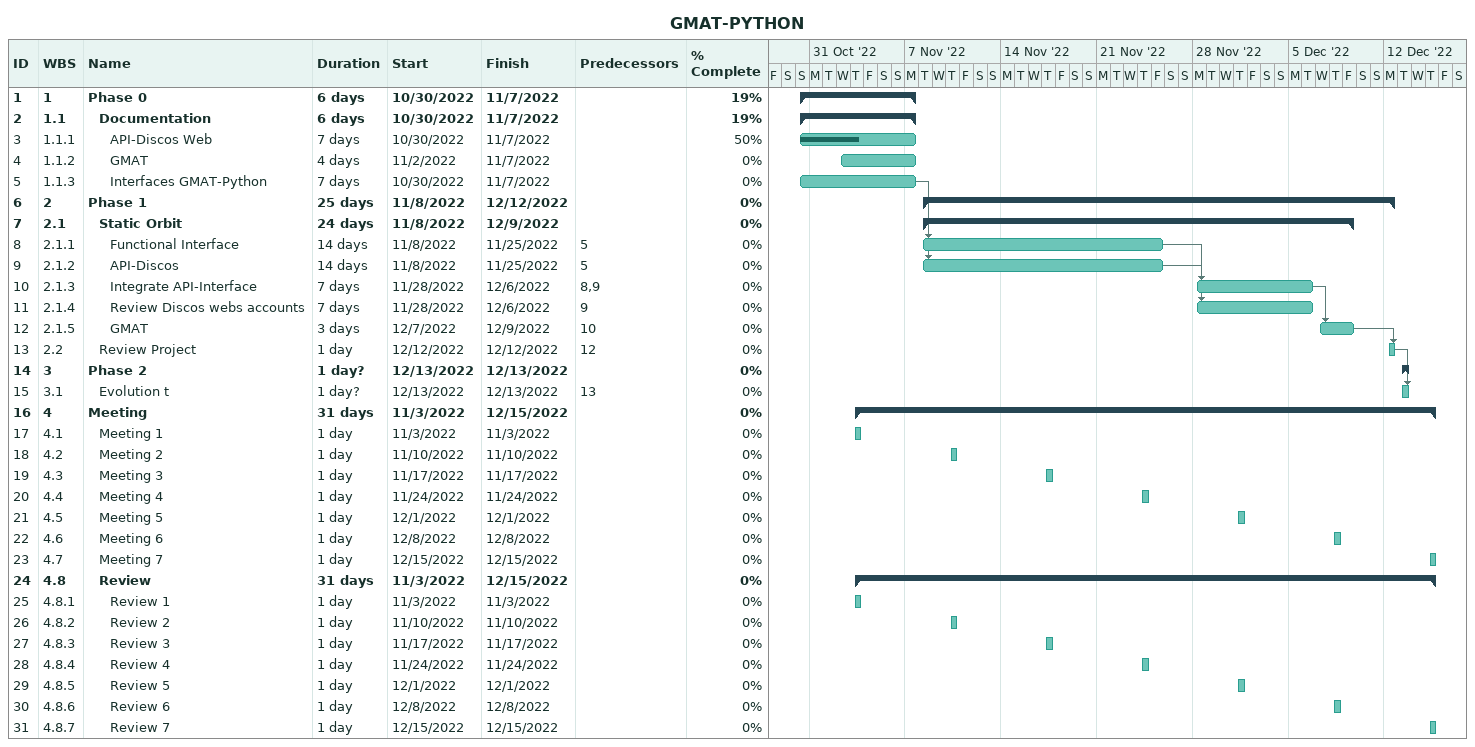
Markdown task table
GMAT-PYTHON

| ID | WBS | Task | Duration | Start | Finish | Predecessors | % complete |
|---|---|---|---|---|---|---|---|
| 1 | 1 | **Phase 0** | 6d | 2022-10-30 | 2022-11-07 |  | 19 |
| 2 | 1.1 | **Documentation** | 6d | 2022-10-30 | 2022-11-07 |  | 19 |
| 3 | 1.1.1 | API-Discos Web | 7d | 2022-10-30 | 2022-11-07 |  | 50 |
| 4 | 1.1.2 | GMAT | 4d | 2022-11-02 | 2022-11-07 |  | 0 |
| 5 | 1.1.3 | Interfaces GMAT-Python | 7d | 2022-10-30 | 2022-11-07 |  | 0 |
| 6 | 2 | **Phase 1** | 25d | 2022-11-08 | 2022-12-12 |  | 0 |
| 7 | 2.1 | **Static Orbit** | 24d | 2022-11-08 | 2022-12-09 |  | 0 |
| 8 | 2.1.1 | Functional Interface | 14d | 2022-11-08 | 2022-11-25 | 5 | 0 |
| 9 | 2.1.2 | API-Discos | 14d | 2022-11-08 | 2022-11-25 | 5 | 0 |
| 10 | 2.1.3 | Integrate API-Interface | 7d | 2022-11-28 | 2022-12-06 | 8, 9 | 0 |
| 11 | 2.1.4 | Review Discos webs accounts | 7d | 2022-11-28 | 2022-12-06 | 9 | 0 |
| 12 | 2.1.5 | GMAT | 3d | 2022-12-07 | 2022-12-09 | 10 | 0 |
| 13 | 2.2 | Review Project | 1d | 2022-12-12 | 2022-12-12 | 12 | 0 |
| 14 | 3 | **Phase 2** | 1d? | 2022-12-13 | 2022-12-13 |  | 0 |
| 15 | 3.1 | Evolution t | 1d? | 2022-12-13 | 2022-12-13 | 13 | 0 |
| 16 | 4 | **Meeting** | 31d | 2022-11-03 | 2022-12-15 |  | 0 |
| 17 | 4.1 | Meeting 1 | 1d | 2022-11-03 | 2022-11-03 |  | 0 |
| 18 | 4.2 | Meeting 2 | 1d | 2022-11-10 | 2022-11-10 |  | 0 |
| 19 | 4.3 | Meeting 3 | 1d | 2022-11-17 | 2022-11-17 |  | 0 |
| 20 | 4.4 | Meeting 4 | 1d | 2022-11-24 | 2022-11-24 |  | 0 |
| 21 | 4.5 | Meeting 5 | 1d | 2022-12-01 | 2022-12-01 |  | 0 |
| 22 | 4.6 | Meeting 6 | 1d | 2022-12-08 | 2022-12-08 |  | 0 |
| 23 | 4.7 | Meeting 7 | 1d | 2022-12-15 | 2022-12-15 |  | 0 |
| 24 | 4.8 | **Review** | 31d | 2022-11-03 | 2022-12-15 |  | 0 |
| 25 | 4.8.1 | Review 1 | 1d | 2022-11-03 | 2022-11-03 |  | 0 |
| 26 | 4.8.2 | Review 2 | 1d | 2022-11-10 | 2022-11-10 |  | 0 |
| 27 | 4.8.3 | Review 3 | 1d | 2022-11-17 | 2022-11-17 |  | 0 |
| 28 | 4.8.4 | Review 4 | 1d | 2022-11-24 | 2022-11-24 |  | 0 |
| 29 | 4.8.5 | Review 5 | 1d | 2022-12-01 | 2022-12-01 |  | 0 |
| 30 | 4.8.6 | Review 6 | 1d | 2022-12-08 | 2022-12-08 |  | 0 |
| 31 | 4.8.7 | Review 7 | 1d | 2022-12-15 | 2022-12-15 |  | 0 |
